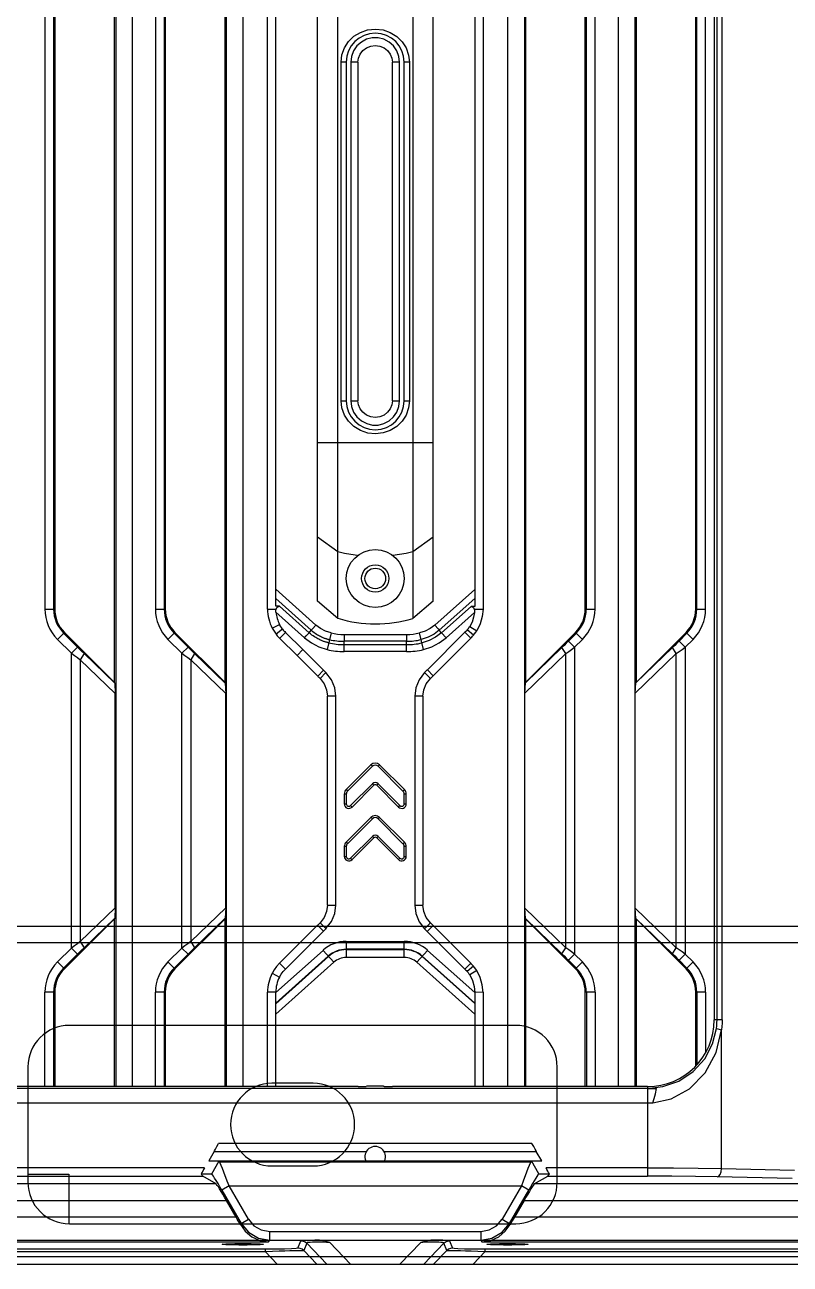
# Model space of a CAD drawing. Header units: millimetres. Extents: x -3132 to 28633, y 682 to 5849.
# Drawn here: x 23643.5 to 23736.1, y 2085.7 to 2235.7 of the extents above; entities that cross this region are included whole.
import ezdxf

# ---------------------------------------------------------------- set-up
doc = ezdxf.new("R2010")
doc.units = ezdxf.units.MM
doc.layers.add('02___PRT_ALL_AXES', color=7, linetype='Continuous')

# ---------------------------------------------------------------- blocks, each defined once
blk = doc.blocks.new('rtjg')
at = {"linetype": 'Continuous'}
for p, q in [((18334.99, 2008.9), (18334.99, 1785.31)), ((18348.36, 2008.9), (18348.36, 1785.31)), ((18333, 2007.99), (18333, 1785.31)), ((18346.37, 2007.99), (18346.37, 1785.31)), ((18380.42, 1785.31), (18380.42, 1985.66)), ((18406.34, 1793.38), (18406.34, 1985.73)), ((18382.42, 1983.66), (18382.42, 1785.31)), ((18393.79, 1785.31), (18393.79, 1972.29)), ((18395.79, 1970.29), (18395.79, 1785.31)), ((18405.72, 1793.38), (18405.72, 1965.12)), ((18405.39, 1958.63), (18405.39, 1793.38)), ((18332.85, 1834.22), (18332.85, 1943.4)), ((18346.22, 1834.22), (18346.22, 1943.4)), ((18382.56, 1943.42), (18382.56, 1834.22)), ((18395.93, 1943.42), (18395.93, 1834.22)), ((18359.85, 1841.98), (18359.85, 1935.64)), ((18368.92, 1935.65), (18368.92, 1841.97)), ((18324.44, 1934.51), (18324.44, 1843.11)), ((18325.49, 1934.51), (18325.49, 1843.11)), ((18325.62, 1934.51), (18325.62, 1843.11)), ((18337.81, 1934.51), (18337.81, 1843.11)), ((18338.86, 1934.51), (18338.86, 1843.11)), ((18338.99, 1934.51), (18338.99, 1843.11)), ((18351.36, 1843.11), (18351.36, 1934.51)), ((18352.36, 1843.45), (18352.36, 1934.43)), ((18376.42, 1934.46), (18376.42, 1843.43)), ((18377.42, 1934.51), (18377.42, 1843.11)), ((18389.78, 1843.11), (18389.78, 1934.51)), ((18389.92, 1843.11), (18389.92, 1934.51)), ((18390.97, 1843.11), (18390.97, 1934.51)), ((18403.15, 1843.11), (18403.15, 1934.51)), ((18403.29, 1843.11), (18403.29, 1934.51)), ((18404.34, 1843.11), (18404.34, 1934.51)), ((18357.39, 1844.07), (18357.39, 1933.54)), ((18371.39, 1844.06), (18371.39, 1933.55)), ((18360.89, 1909.31), (18360.27, 1909.31)), ((18360.27, 1868.31), (18360.27, 1909.31)), ((18360.89, 1909.31), (18360.89, 1868.31)), ((18362.3, 1909.31), (18361.44, 1909.31)), ((18361.44, 1909.31), (18361.44, 1868.31)), ((18362.3, 1909.31), (18362.3, 1868.31)), ((18367.34, 1909.31), (18366.47, 1909.31)), ((18366.47, 1868.31), (18366.47, 1909.31)), ((18367.34, 1868.31), (18367.34, 1909.31)), ((18368.51, 1909.31), (18367.89, 1909.31)), ((18367.89, 1868.31), (18367.89, 1909.31)), ((18368.51, 1909.31), (18368.51, 1868.31)), ((18360.27, 1868.31), (18360.89, 1868.31)), ((18361.44, 1868.31), (18362.3, 1868.31)), ((18366.47, 1868.31), (18367.34, 1868.31)), ((18367.89, 1868.31), (18368.51, 1868.31)), ((18357.39, 1863.28), (18371.39, 1863.28)), ((18359.85, 1850.04), (18357.39, 1851.81)), ((18371.39, 1851.8), (18368.92, 1850.02)), ((18357.2, 1841.17), (18352.36, 1845.51)), ((18376.42, 1845.49), (18371.58, 1841.16)), ((18356.65, 1840.55), (18352.36, 1844.39)), ((18359.85, 1841.98), (18357.39, 1844.07)), ((18371.39, 1844.06), (18368.92, 1841.97)), ((18376.42, 1844.37), (18372.13, 1840.54)), ((18324.44, 1843.11), (18325.62, 1843.11)), ((18337.81, 1843.11), (18338.99, 1843.11)), ((18351.36, 1843.11), (18352.41, 1843.11)), ((18352.8, 1843.45), (18352.36, 1843.45)), ((18352.38, 1842.72), (18355.83, 1839.62)), ((18352.8, 1843.45), (18356.38, 1840.24)), ((18372.4, 1840.24), (18375.97, 1843.43)), ((18372.95, 1839.61), (18376.4, 1842.69)), ((18376.42, 1843.43), (18375.97, 1843.43)), ((18376.36, 1843.11), (18377.42, 1843.11)), ((18389.78, 1843.11), (18390.97, 1843.11)), ((18403.15, 1843.11), (18404.34, 1843.11)), ((18351.93, 1840.78), (18352.82, 1841.24)), ((18353.19, 1840.67), (18352.4, 1840.05)), ((18356.8, 1840.71), (18356.65, 1840.55)), ((18357.2, 1841.17), (18356.8, 1840.71)), ((18371.58, 1841.16), (18371.98, 1840.71)), ((18371.98, 1840.71), (18372.13, 1840.54)), ((18375.82, 1841), (18376.67, 1840.48)), ((18326.79, 1840.28), (18325.95, 1839.44)), ((18325.95, 1839.44), (18327.64, 1837.75)), ((18326.7, 1840.18), (18328.39, 1838.5)), ((18332.85, 1834.22), (18326.79, 1840.28)), ((18340.16, 1840.28), (18339.32, 1839.44)), ((18339.32, 1839.44), (18341.01, 1837.75)), ((18340.07, 1840.18), (18341.76, 1838.5)), ((18346.22, 1834.22), (18340.16, 1840.28)), ((18352.84, 1839.57), (18353.54, 1840.28)), ((18352.86, 1839.55), (18354.93, 1837.49)), ((18355.64, 1838.2), (18353.54, 1840.28)), ((18356.38, 1840.24), (18356.65, 1840.55)), ((18359.05, 1840.22), (18358.56, 1838.2)), ((18360.61, 1840.04), (18368.17, 1840.04)), ((18368.16, 1839.21), (18360.61, 1839.21)), ((18360.61, 1838.8), (18360.61, 1839.21)), ((18368.16, 1838.8), (18368.16, 1839.21)), ((18370.24, 1838.21), (18369.75, 1840.22)), ((18375.24, 1840.3), (18370.69, 1835.75)), ((18371.39, 1835.04), (18375.94, 1839.59)), ((18372.4, 1840.24), (18372.13, 1840.54)), ((18372.4, 1840.24), (18372.95, 1839.61)), ((18375.94, 1839.59), (18375.24, 1840.3)), ((18376.26, 1839.94), (18375.5, 1840.58)), ((18388.61, 1840.28), (18382.56, 1834.22)), ((18387.76, 1839.23), (18388.71, 1840.18)), ((18387.76, 1839.23), (18388.5, 1838.49)), ((18388.5, 1838.49), (18389.45, 1839.44)), ((18389.45, 1839.44), (18388.61, 1840.28)), ((18401.98, 1840.28), (18395.93, 1834.22)), ((18401.13, 1839.23), (18402.08, 1840.18)), ((18401.13, 1839.23), (18401.87, 1838.49)), ((18401.87, 1838.49), (18402.82, 1839.44)), ((18402.82, 1839.44), (18401.98, 1840.28)), ((18327.64, 1837.75), (18328.39, 1838.5)), ((18327.64, 1802.08), (18327.64, 1837.75)), ((18329.17, 1837.72), (18328.71, 1836.98)), ((18332.88, 1834.14), (18329.17, 1837.72)), ((18341.01, 1837.75), (18341.76, 1838.5)), ((18341.01, 1802.08), (18341.01, 1837.75)), ((18342.54, 1837.72), (18342.08, 1836.98)), ((18346.25, 1834.14), (18342.54, 1837.72)), ((18354.93, 1837.49), (18355.64, 1838.2)), ((18358.14, 1835.7), (18355.64, 1838.2)), ((18360.61, 1838.8), (18368.16, 1838.8)), ((18368.16, 1837.97), (18360.62, 1837.97)), ((18382.47, 1832.92), (18387.43, 1837.71)), ((18386.97, 1838.46), (18382.54, 1834.19)), ((18387.43, 1837.71), (18386.97, 1838.46)), ((18387.43, 1802.12), (18387.43, 1837.71)), ((18388.5, 1838.49), (18388.5, 1801.34)), ((18395.84, 1832.92), (18400.8, 1837.71)), ((18400.34, 1838.46), (18395.91, 1834.19)), ((18400.8, 1837.71), (18400.34, 1838.46)), ((18400.8, 1802.12), (18400.8, 1837.71)), ((18401.87, 1838.49), (18401.87, 1801.34)), ((18328.71, 1836.98), (18332.95, 1832.88)), ((18328.71, 1836.98), (18328.71, 1802.85)), ((18342.08, 1836.98), (18346.32, 1832.88)), ((18342.08, 1836.98), (18342.08, 1802.85)), ((18354.93, 1837.49), (18357.43, 1834.99)), ((18357.43, 1834.99), (18358.14, 1835.7)), ((18357.72, 1834.7), (18358.42, 1835.41)), ((18371.05, 1834.7), (18370.35, 1835.41)), ((18370.69, 1835.75), (18371.39, 1835.04)), ((18332.88, 1834.14), (18332.85, 1834.22)), ((18332.88, 1834.14), (18332.95, 1832.88)), ((18346.25, 1834.14), (18346.22, 1834.22)), ((18346.25, 1834.14), (18346.32, 1832.88)), ((18382.47, 1832.92), (18382.54, 1834.19)), ((18382.54, 1834.19), (18382.56, 1834.22)), ((18395.84, 1832.92), (18395.91, 1834.19)), ((18395.91, 1834.19), (18395.93, 1834.22)), ((18332.95, 1806.95), (18332.95, 1832.88)), ((18346.32, 1806.95), (18346.32, 1832.88)), ((18359.61, 1832.57), (18358.61, 1832.57)), ((18358.61, 1807.26), (18358.61, 1832.57)), ((18359.61, 1807.26), (18359.61, 1832.57)), ((18370.16, 1832.57), (18369.16, 1832.57)), ((18369.16, 1832.57), (18369.16, 1807.26)), ((18370.16, 1832.57), (18370.16, 1807.26)), ((18382.47, 1806.91), (18382.47, 1832.92)), ((18395.84, 1806.91), (18395.84, 1832.92)), ((18363.86, 1824.25), (18360.86, 1821.25)), ((18364.04, 1824.08), (18363.86, 1824.25)), ((18364.92, 1824.25), (18364.74, 1824.08)), ((18367.92, 1821.25), (18364.92, 1824.25)), ((18361.04, 1821.08), (18364.04, 1824.08)), ((18364.74, 1824.08), (18367.74, 1821.08)), ((18360.86, 1821.25), (18361.04, 1821.08)), ((18364.04, 1821.96), (18361.4, 1819.32)), ((18361.58, 1819.14), (18364.21, 1821.78)), ((18364.21, 1821.78), (18364.04, 1821.96)), ((18364.74, 1821.96), (18364.57, 1821.78)), ((18364.57, 1821.78), (18367.2, 1819.14)), ((18367.38, 1819.32), (18364.74, 1821.96)), ((18367.74, 1821.08), (18367.92, 1821.25)), ((18360.89, 1820.72), (18360.64, 1820.72)), ((18360.64, 1820.72), (18360.64, 1819.53)), ((18360.89, 1820.72), (18360.89, 1819.53)), ((18368.14, 1820.72), (18367.89, 1820.72)), ((18367.89, 1819.53), (18367.89, 1820.72)), ((18368.14, 1819.53), (18368.14, 1820.72)), ((18360.64, 1819.53), (18360.89, 1819.53)), ((18361.4, 1819.32), (18361.58, 1819.14)), ((18367.2, 1819.14), (18367.38, 1819.32)), ((18367.89, 1819.53), (18368.14, 1819.53)), ((18363.86, 1817.89), (18360.86, 1814.89)), ((18361.04, 1814.71), (18364.04, 1817.71)), ((18364.04, 1817.71), (18363.86, 1817.89)), ((18364.92, 1817.89), (18364.74, 1817.71)), ((18364.74, 1817.71), (18367.74, 1814.71)), ((18367.92, 1814.89), (18364.92, 1817.89)), ((18364.04, 1815.59), (18361.4, 1812.96)), ((18361.58, 1812.78), (18364.21, 1815.42)), ((18364.21, 1815.42), (18364.04, 1815.59)), ((18364.74, 1815.59), (18364.57, 1815.42)), ((18364.57, 1815.42), (18367.2, 1812.78)), ((18367.38, 1812.96), (18364.74, 1815.59)), ((18360.89, 1814.36), (18360.64, 1814.36)), ((18360.64, 1814.36), (18360.64, 1813.17)), ((18360.86, 1814.89), (18361.04, 1814.71)), ((18360.89, 1814.36), (18360.89, 1813.17)), ((18367.74, 1814.71), (18367.92, 1814.89)), ((18368.14, 1814.36), (18367.89, 1814.36)), ((18367.89, 1813.17), (18367.89, 1814.36)), ((18368.14, 1813.17), (18368.14, 1814.36)), ((18360.64, 1813.17), (18360.89, 1813.17)), ((18361.4, 1812.96), (18361.58, 1812.78)), ((18367.2, 1812.78), (18367.38, 1812.96)), ((18367.89, 1813.17), (18368.14, 1813.17)), ((18332.95, 1806.95), (18328.71, 1802.85)), ((18332.95, 1806.95), (18332.88, 1805.69)), ((18346.32, 1806.95), (18342.08, 1802.85)), ((18346.32, 1806.95), (18346.25, 1805.69)), ((18358.61, 1807.26), (18359.61, 1807.26)), ((18369.16, 1807.26), (18370.16, 1807.26)), ((18387.43, 1802.12), (18382.47, 1806.91)), ((18382.54, 1805.64), (18382.47, 1806.91)), ((18400.8, 1802.12), (18395.84, 1806.91)), ((18395.91, 1805.64), (18395.84, 1806.91)), ((18326.79, 1799.55), (18332.85, 1805.61)), ((18329.17, 1802.11), (18332.88, 1805.69)), ((18332.88, 1805.69), (18332.85, 1805.61)), ((18332.85, 1785.31), (18332.85, 1805.61)), ((18340.16, 1799.55), (18346.22, 1805.61)), ((18342.54, 1802.11), (18346.25, 1805.69)), ((18346.25, 1805.69), (18346.22, 1805.61)), ((18346.22, 1785.31), (18346.22, 1805.61)), ((18357.42, 1804.83), (18352.82, 1800.25)), ((18358.12, 1804.12), (18357.42, 1804.83)), ((18357.72, 1805.13), (18358.43, 1804.43)), ((18371.06, 1805.13), (18370.35, 1804.42)), ((18371.39, 1804.8), (18370.68, 1804.09)), ((18375.93, 1800.26), (18371.39, 1804.8)), ((18382.54, 1805.65), (18386.97, 1801.37)), ((18382.54, 1805.63), (18382.56, 1805.63)), ((18382.56, 1805.63), (18382.56, 1785.31)), ((18382.56, 1805.62), (18388.61, 1799.55)), ((18395.91, 1805.65), (18400.34, 1801.37)), ((18395.91, 1805.63), (18395.93, 1805.63)), ((18395.93, 1805.63), (18395.93, 1785.31)), ((18395.93, 1805.62), (18401.98, 1799.55)), ((18353.53, 1799.54), (18358.12, 1804.12)), ((18370.68, 1804.09), (18375.23, 1799.54)), ((18327.64, 1802.08), (18325.95, 1800.39)), ((18328.39, 1801.34), (18327.64, 1802.08)), ((18328.71, 1802.85), (18329.17, 1802.11)), ((18341.01, 1802.08), (18339.32, 1800.39)), ((18341.76, 1801.34), (18341.01, 1802.08)), ((18342.08, 1802.85), (18342.54, 1802.11)), ((18358.07, 1801.8), (18352.36, 1796.68)), ((18359.37, 1800.35), (18358.07, 1801.8)), ((18360.89, 1802.88), (18367.9, 1802.88)), ((18360.89, 1802.88), (18360.89, 1800.94)), ((18367.9, 1801.93), (18360.89, 1801.93)), ((18360.89, 1801.89), (18367.9, 1801.89)), ((18367.9, 1800.94), (18367.9, 1802.88)), ((18370.71, 1801.8), (18369.42, 1800.36)), ((18376.42, 1796.71), (18370.71, 1801.8)), ((18386.97, 1801.37), (18387.43, 1802.12)), ((18400.34, 1801.37), (18400.8, 1802.12)), ((18325.95, 1800.39), (18326.79, 1799.55)), ((18328.39, 1801.34), (18326.7, 1799.65)), ((18339.32, 1800.39), (18340.16, 1799.55)), ((18341.76, 1801.34), (18340.07, 1799.65)), ((18358.7, 1801.09), (18352.36, 1795.4)), ((18352.36, 1795.34), (18358.73, 1801.06)), ((18352.36, 1794.07), (18359.37, 1800.35)), ((18352.82, 1800.25), (18353.53, 1799.54)), ((18367.9, 1800.94), (18360.89, 1800.94)), ((18369.42, 1800.36), (18376.42, 1794.09)), ((18370.05, 1801.06), (18376.42, 1795.36)), ((18376.42, 1795.42), (18370.08, 1801.1)), ((18375.93, 1800.26), (18375.23, 1799.54)), ((18388.5, 1801.34), (18387.76, 1800.6)), ((18387.76, 1800.6), (18388.71, 1799.65)), ((18389.45, 1800.39), (18388.5, 1801.34)), ((18388.61, 1799.55), (18389.45, 1800.39)), ((18401.87, 1801.34), (18401.13, 1800.6)), ((18401.13, 1800.6), (18402.08, 1799.65)), ((18402.82, 1800.39), (18401.87, 1801.34)), ((18401.98, 1799.55), (18402.82, 1800.39)), ((18351.91, 1799.02), (18352.81, 1798.56)), ((18376.27, 1799.89), (18375.5, 1799.25)), ((18376.67, 1799.36), (18375.82, 1798.83)), ((18325.62, 1796.73), (18324.44, 1796.73)), ((18324.44, 1785.31), (18324.44, 1796.73)), ((18325.49, 1796.73), (18325.49, 1785.31)), ((18325.62, 1796.73), (18325.62, 1785.31)), ((18338.99, 1796.73), (18337.81, 1796.73)), ((18337.81, 1785.31), (18337.81, 1796.73)), ((18338.86, 1796.73), (18338.86, 1785.31)), ((18338.99, 1796.73), (18338.99, 1785.31)), ((18352.36, 1796.73), (18351.36, 1796.73)), ((18351.36, 1785.31), (18351.36, 1796.73)), ((18352.36, 1785.31), (18352.36, 1796.73)), ((18377.42, 1796.72), (18376.42, 1796.71)), ((18376.42, 1796.71), (18376.42, 1785.31)), ((18377.42, 1796.72), (18377.42, 1785.31)), ((18390.97, 1796.73), (18389.78, 1796.73)), ((18389.78, 1785.31), (18389.78, 1796.73)), ((18389.92, 1796.73), (18389.92, 1785.31)), ((18390.97, 1796.73), (18390.97, 1785.31)), ((18404.34, 1796.73), (18403.15, 1796.73)), ((18403.15, 1787.84), (18403.15, 1796.73)), ((18403.29, 1796.73), (18403.29, 1788.01)), ((18404.34, 1796.73), (18404.34, 1789.43)), ((18406.34, 1793.38), (18405.39, 1793.38)), ((18405.65, 1792.34), (18406.27, 1792.18)), ((18406.27, 1775.39), (18406.27, 1792.18)), ((18362.31, 1785.31), (18296.87, 1785.31)), ((18363.4, 1785.38), (18363.31, 1785.34)), ((18365.38, 1785.38), (18363.4, 1785.38)), ((18365.38, 1785.38), (18365.47, 1785.34)), ((18397.32, 1785.31), (18366.46, 1785.31)), ((18397.32, 1785.31), (18397.32, 1785.09)), ((18397.32, 1785.09), (18313.75, 1785.09)), ((18398.39, 1785.09), (18397.32, 1785.09)), ((18397.32, 1785.09), (18397.32, 1774.48)), ((18313.75, 1783.33), (18397.32, 1783.33)), ((18397.32, 1783.33), (18397.96, 1783.33)), ((18383.33, 1778.44), (18345.45, 1778.44)), ((18344.91, 1777.45), (18344.26, 1776.31)), ((18344.26, 1776.31), (18384.52, 1776.31)), ((18344.61, 1774.76), (18345.51, 1776.31)), ((18344.91, 1777.45), (18363.31, 1777.45)), ((18345.56, 1776.21), (18383.22, 1776.21)), ((18365.46, 1777.45), (18383.86, 1777.45)), ((18383.21, 1776.21), (18383.01, 1775.75)), ((18384.17, 1774.76), (18383.27, 1776.31)), ((18384.52, 1776.31), (18383.86, 1777.45)), ((18343.73, 1775.47), (18305.89, 1775.47)), ((18343.33, 1774.76), (18344.61, 1774.76)), ((18384.17, 1774.76), (18385.45, 1774.76)), ((18397.32, 1775.47), (18385.04, 1775.47)), ((18406.27, 1775.39), (18415.09, 1775.2)), ((18345.16, 1773.53), (18281.29, 1773.53)), ((18305.89, 1774.48), (18343.52, 1774.48)), ((18345.16, 1773.53), (18343.52, 1774.48)), ((18346.72, 1773.31), (18345.82, 1772.79)), ((18346.72, 1773.31), (18346.49, 1773.88)), ((18346.72, 1773.31), (18382.06, 1773.31)), ((18349.06, 1769.26), (18346.72, 1773.31)), ((18382.06, 1773.31), (18379.72, 1769.26)), ((18382.95, 1772.79), (18382.06, 1773.31)), ((18383.62, 1773.53), (18385.26, 1774.48)), ((18595.16, 1773.53), (18383.62, 1773.53)), ((18385.26, 1774.48), (18397.32, 1774.48)), ((18414.8, 1774.2), (18405.74, 1774.39)), ((18345.82, 1772.79), (18348.16, 1768.74)), ((18380.62, 1768.74), (18382.95, 1772.79)), ((18279.19, 1771.53), (18346.39, 1771.53)), ((18347.56, 1769.5), (18346.39, 1771.53)), ((18382.39, 1771.53), (18381.21, 1769.5)), ((18382.39, 1771.53), (18596.39, 1771.53)), ((18347.56, 1769.5), (18277.16, 1769.5)), ((18348.16, 1768.74), (18348.08, 1768.6)), ((18348.16, 1768.74), (18349.06, 1769.26)), ((18379.72, 1769.26), (18380.62, 1768.74)), ((18380.7, 1768.6), (18380.62, 1768.74)), ((18597.56, 1769.5), (18381.21, 1769.5)), ((18351.62, 1767.78), (18377.15, 1767.78)), ((18351.62, 1766.74), (18351.62, 1767.78)), ((18377.15, 1767.78), (18377.15, 1766.74)), ((18277.16, 1766.5), (18351.49, 1766.5)), ((18351.49, 1766.5), (18351.62, 1766.74)), ((18351.62, 1766.74), (18357.07, 1766.74)), ((18355.04, 1765.76), (18355.4, 1766.64)), ((18356.11, 1766.34), (18355.75, 1765.47)), ((18358.52, 1763.81), (18356.11, 1766.34)), ((18358.88, 1766.45), (18361.39, 1763.81)), ((18367.38, 1763.81), (18369.9, 1766.45)), ((18372.67, 1766.34), (18370.26, 1763.81)), ((18371.71, 1766.74), (18377.15, 1766.74)), ((18373.03, 1765.47), (18372.67, 1766.34)), ((18373.38, 1766.64), (18373.74, 1765.76)), ((18377.15, 1766.74), (18377.29, 1766.5)), ((18377.29, 1766.5), (18601.49, 1766.5)), ((18351.08, 1765.62), (18267.12, 1765.62)), ((18267.12, 1765.33), (18351.08, 1765.33)), ((18351.08, 1765.62), (18351.08, 1765.33)), ((18352.52, 1763.81), (18351.08, 1765.33)), ((18355.75, 1765.47), (18357.33, 1763.81)), ((18371.45, 1763.81), (18373.03, 1765.47)), ((18377.7, 1765.33), (18376.25, 1763.81)), ((18601.08, 1765.62), (18377.7, 1765.62)), ((18377.7, 1765.33), (18377.7, 1765.62)), ((18377.7, 1765.33), (18601.08, 1765.33)), ((18239.39, 1763.81), (18739.39, 1763.81))]:
    blk.add_line(p, q, dxfattribs=at)
for points in [[(18360.27, 1909.31), (18360.36, 1910.17), (18360.67, 1911.04), (18361.16, 1911.79), (18361.81, 1912.43), (18362.6, 1912.91), (18363.47, 1913.21), (18364.41, 1913.31)], [(18364.41, 1913.31), (18365.33, 1913.2), (18366.2, 1912.9), (18366.98, 1912.42), (18367.63, 1911.78), (18368.11, 1911.02), (18368.42, 1910.15), (18368.51, 1909.31)], [(18367.34, 1909.31), (18367.26, 1910), (18367.01, 1910.67), (18366.6, 1911.26), (18366.07, 1911.74), (18365.43, 1912.07), (18364.74, 1912.24), (18364.03, 1912.24), (18363.34, 1912.07), (18362.71, 1911.74), (18362.18, 1911.26), (18361.77, 1910.67), (18361.52, 1910), (18361.44, 1909.31)], [(18362.3, 1909.31), (18362.37, 1909.8), (18362.57, 1910.28), (18362.89, 1910.7), (18363.33, 1911.03), (18363.84, 1911.23), (18364.39, 1911.31), (18364.94, 1911.23), (18365.45, 1911.03), (18365.88, 1910.7), (18366.21, 1910.28), (18366.41, 1909.8), (18366.47, 1909.31)], [(18364.41, 1864.31), (18363.48, 1864.41), (18362.6, 1864.7), (18361.81, 1865.19), (18361.15, 1865.83), (18360.67, 1866.59), (18360.36, 1867.46), (18360.27, 1868.31)], [(18361.44, 1868.31), (18361.52, 1867.62), (18361.77, 1866.95), (18362.18, 1866.36), (18362.71, 1865.88), (18363.35, 1865.55), (18364.04, 1865.38), (18364.74, 1865.38), (18365.43, 1865.55), (18366.06, 1865.88), (18366.6, 1866.36), (18367.01, 1866.95), (18367.26, 1867.62), (18367.34, 1868.31)], [(18366.47, 1868.31), (18366.41, 1867.82), (18366.21, 1867.34), (18365.88, 1866.92), (18365.45, 1866.59), (18364.94, 1866.38), (18364.39, 1866.31), (18363.84, 1866.39), (18363.33, 1866.59), (18362.89, 1866.92), (18362.57, 1867.34), (18362.37, 1867.82), (18362.3, 1868.31)], [(18368.51, 1868.31), (18368.41, 1867.45), (18368.11, 1866.59), (18367.63, 1865.84), (18366.99, 1865.2), (18366.2, 1864.72), (18365.34, 1864.42), (18364.41, 1864.31)], [(18362.26, 1849.59), (18361.45, 1849.7), (18360.65, 1849.85), (18359.85, 1850.04)], [(18368.92, 1850.02), (18368.13, 1849.84), (18367.33, 1849.7), (18366.52, 1849.58)], [(18352.38, 1842.72), (18352.37, 1842.86), (18352.38, 1842.99), (18352.41, 1843.11)], [(18352.41, 1843.11), (18352.5, 1843.3), (18352.64, 1843.41), (18352.8, 1843.45)], [(18376.4, 1842.69), (18376.29, 1842.11), (18376.1, 1841.54), (18375.82, 1841.01)], [(18375.97, 1843.43), (18376.14, 1843.39), (18376.27, 1843.28), (18376.36, 1843.11)], [(18376.36, 1843.11), (18376.39, 1842.98), (18376.4, 1842.84), (18376.4, 1842.69)], [(18377.42, 1843.11), (18377.33, 1842.19), (18377.08, 1841.3), (18376.67, 1840.48)], [(18351.93, 1840.78), (18352.07, 1840.54), (18352.23, 1840.29), (18352.4, 1840.05)], [(18353.19, 1840.67), (18353.05, 1840.86), (18352.93, 1841.05), (18352.82, 1841.24)], [(18359.05, 1840.22), (18358.38, 1840.44), (18357.76, 1840.76), (18357.2, 1841.17)], [(18371.58, 1841.16), (18371.03, 1840.76), (18370.41, 1840.44), (18369.75, 1840.22)], [(18375.5, 1840.58), (18375.54, 1840.63), (18375.58, 1840.68), (18375.62, 1840.73), (18375.65, 1840.77), (18375.68, 1840.81), (18375.71, 1840.85), (18375.74, 1840.88), (18375.76, 1840.92), (18375.78, 1840.95), (18375.8, 1840.98), (18375.82, 1841.01)], [(18352.4, 1840.05), (18352.54, 1839.88), (18352.69, 1839.72), (18352.86, 1839.55)], [(18355.83, 1839.62), (18356.04, 1839.86), (18356.23, 1840.08), (18356.38, 1840.24)], [(18355.83, 1839.62), (18356.66, 1839.01), (18357.58, 1838.53), (18358.56, 1838.2)], [(18358.76, 1839.01), (18358.72, 1839.02), (18358.68, 1839.03), (18358.64, 1839.04), (18358.6, 1839.05), (18358.56, 1839.07), (18358.51, 1839.08), (18358.46, 1839.09), (18358.41, 1839.11), (18358.35, 1839.13), (18358.28, 1839.15), (18358.21, 1839.18), (18358.14, 1839.2), (18358.06, 1839.23), (18357.97, 1839.27), (18357.88, 1839.31), (18357.78, 1839.35), (18357.68, 1839.4), (18357.57, 1839.45), (18357.45, 1839.51), (18357.32, 1839.58), (18357.19, 1839.66), (18357.05, 1839.75), (18356.89, 1839.85), (18356.73, 1839.96), (18356.56, 1840.09), (18356.38, 1840.24)], [(18356.65, 1840.55), (18356.82, 1840.4), (18356.98, 1840.28), (18357.14, 1840.17), (18357.28, 1840.08), (18357.41, 1840), (18357.54, 1839.93), (18357.66, 1839.86), (18357.77, 1839.81), (18357.87, 1839.76), (18357.96, 1839.71), (18358.06, 1839.67), (18358.14, 1839.64), (18358.22, 1839.6), (18358.3, 1839.58), (18358.37, 1839.55), (18358.44, 1839.53), (18358.5, 1839.51), (18358.55, 1839.49), (18358.6, 1839.48), (18358.65, 1839.46), (18358.7, 1839.45), (18358.74, 1839.44), (18358.78, 1839.43), (18358.82, 1839.42), (18358.85, 1839.41)], [(18360.61, 1840.04), (18360.61, 1839.43), (18360.61, 1839.21)], [(18368.17, 1840.04), (18368.17, 1839.72), (18368.17, 1839.43), (18368.16, 1839.21)], [(18372.13, 1840.54), (18371.51, 1840.08), (18370.79, 1839.7), (18369.95, 1839.41)], [(18372.41, 1840.24), (18371.69, 1839.71), (18370.89, 1839.3), (18370.05, 1839.02)], [(18370.24, 1838.21), (18371.22, 1838.53), (18372.13, 1839.01), (18372.95, 1839.61)], [(18375.5, 1840.58), (18375.41, 1840.48), (18375.33, 1840.39), (18375.24, 1840.3)], [(18375.94, 1839.59), (18376.05, 1839.7), (18376.16, 1839.82), (18376.26, 1839.94)], [(18376.26, 1839.94), (18376.41, 1840.12), (18376.55, 1840.3), (18376.67, 1840.48)], [(18387.76, 1839.23), (18387.49, 1838.96), (18387.23, 1838.71), (18386.97, 1838.46)], [(18401.13, 1839.23), (18400.86, 1838.96), (18400.6, 1838.71), (18400.34, 1838.46)], [(18327.64, 1837.75), (18328, 1837.49), (18328.36, 1837.23), (18328.71, 1836.98)], [(18329.17, 1837.72), (18328.92, 1837.97), (18328.66, 1838.23), (18328.39, 1838.5)], [(18341.01, 1837.75), (18341.37, 1837.49), (18341.73, 1837.23), (18342.08, 1836.98)], [(18342.54, 1837.72), (18342.29, 1837.97), (18342.03, 1838.23), (18341.76, 1838.5)], [(18360.62, 1837.97), (18360.61, 1838.58), (18360.61, 1838.8)], [(18368.16, 1837.97), (18368.16, 1838.58), (18368.16, 1838.8)], [(18387.43, 1837.71), (18387.78, 1837.96), (18388.14, 1838.22), (18388.5, 1838.49)], [(18400.8, 1837.71), (18401.15, 1837.96), (18401.51, 1838.22), (18401.87, 1838.49)], [(18357.72, 1834.7), (18358.21, 1834.06), (18358.51, 1833.33), (18358.61, 1832.57)], [(18359.61, 1832.57), (18359.48, 1833.59), (18359.08, 1834.56), (18358.42, 1835.41)], [(18370.35, 1835.41), (18369.7, 1834.55), (18369.3, 1833.59), (18369.16, 1832.57)], [(18370.16, 1832.57), (18370.26, 1833.33), (18370.56, 1834.06), (18371.05, 1834.7)], [(18358.61, 1807.26), (18358.51, 1806.5), (18358.21, 1805.78), (18357.72, 1805.13)], [(18358.43, 1804.43), (18359.08, 1805.28), (18359.48, 1806.24), (18359.61, 1807.26)], [(18369.16, 1807.26), (18369.3, 1806.24), (18369.7, 1805.27), (18370.35, 1804.42)], [(18371.06, 1805.13), (18370.56, 1805.77), (18370.26, 1806.5), (18370.16, 1807.26)], [(18328.71, 1802.85), (18328.36, 1802.6), (18328, 1802.35), (18327.64, 1802.08)], [(18328.39, 1801.34), (18328.66, 1801.6), (18328.92, 1801.86), (18329.17, 1802.11)], [(18342.08, 1802.85), (18341.73, 1802.6), (18341.37, 1802.35), (18341.01, 1802.08)], [(18341.76, 1801.34), (18342.03, 1801.6), (18342.29, 1801.86), (18342.54, 1802.11)], [(18388.5, 1801.34), (18388.14, 1801.61), (18387.78, 1801.87), (18387.43, 1802.12)], [(18401.87, 1801.34), (18401.51, 1801.61), (18401.15, 1801.87), (18400.8, 1802.12)], [(18352.82, 1800.25), (18352.46, 1799.85), (18352.16, 1799.44), (18351.91, 1799.01)], [(18376.27, 1799.89), (18376.15, 1800.02), (18376.04, 1800.14), (18375.93, 1800.26)], [(18386.97, 1801.37), (18387.23, 1801.12), (18387.49, 1800.87), (18387.76, 1800.6)], [(18400.34, 1801.37), (18400.6, 1801.12), (18400.86, 1800.87), (18401.13, 1800.6)], [(18352.81, 1798.56), (18353, 1798.9), (18353.24, 1799.22), (18353.53, 1799.54)], [(18375.23, 1799.54), (18375.32, 1799.45), (18375.41, 1799.35), (18375.5, 1799.25)], [(18375.5, 1799.25), (18375.62, 1799.11), (18375.72, 1798.97), (18375.82, 1798.83)], [(18375.82, 1798.83), (18376.16, 1798.15), (18376.35, 1797.44), (18376.42, 1796.71)], [(18376.67, 1799.36), (18376.54, 1799.54), (18376.41, 1799.72), (18376.27, 1799.89)], [(18377.42, 1796.7), (18377.33, 1797.64), (18377.08, 1798.53), (18376.67, 1799.36)], [(18405.65, 1792.34), (18405.69, 1792.68), (18405.71, 1793.03), (18405.72, 1793.38)], [(18406.34, 1793.38), (18406.33, 1792.98), (18406.31, 1792.58), (18406.27, 1792.18)], [(18397.32, 1785.09), (18399.18, 1785.3), (18401.1, 1785.98), (18402.85, 1787.14), (18404.23, 1788.68), (18405.18, 1790.47), (18405.65, 1792.34)], [(18397.96, 1783.33), (18400.17, 1783.83), (18402.39, 1785.05), (18404.28, 1786.98), (18405.61, 1789.43), (18406.27, 1792.18)], [(18397.32, 1785.09), (18397.67, 1785.09), (18398.03, 1785.09), (18398.39, 1785.09)], [(18397.96, 1783.33), (18398.13, 1783.86), (18398.27, 1784.44), (18398.39, 1785.09)], [(18344.91, 1777.43), (18344.95, 1777.54), (18345.06, 1777.74), (18345.23, 1778.05), (18345.45, 1778.44)], [(18383.87, 1777.44), (18383.84, 1777.52), (18383.73, 1777.72), (18383.56, 1778.04), (18383.33, 1778.44)], [(18345.54, 1776.31), (18345.54, 1776.27), (18345.55, 1776.24), (18345.56, 1776.21)], [(18346.49, 1773.88), (18346.09, 1774.94), (18345.92, 1775.39), (18345.77, 1775.75), (18345.64, 1776.03), (18345.56, 1776.21)], [(18383.22, 1776.21), (18383.23, 1776.24), (18383.24, 1776.27), (18383.24, 1776.31)], [(18345.82, 1772.79), (18345.6, 1773.18), (18345.37, 1773.57), (18345.15, 1773.93), (18344.96, 1774.24), (18344.81, 1774.48), (18344.7, 1774.64), (18344.64, 1774.73), (18344.61, 1774.76)], [(18382.68, 1774.94), (18382.28, 1773.88), (18382.06, 1773.31)], [(18383.01, 1775.75), (18382.86, 1775.39), (18382.68, 1774.94)], [(18384.17, 1774.76), (18384.07, 1774.63), (18383.81, 1774.23), (18383.42, 1773.58), (18382.95, 1772.79)], [(18397.32, 1775.47), (18400.44, 1775.47), (18403.46, 1775.44), (18406.27, 1775.39)], [(18405.74, 1774.39), (18405.93, 1774.47), (18406.1, 1774.68), (18406.22, 1775.01), (18406.27, 1775.39)], [(18405.74, 1774.39), (18403.1, 1774.44), (18400.26, 1774.47), (18397.32, 1774.48)], [(18348.16, 1768.74), (18349.04, 1767.69), (18350.27, 1766.98), (18351.62, 1766.74)], [(18349.06, 1769.26), (18349.72, 1768.47), (18350.61, 1767.96), (18351.62, 1767.78)], [(18377.15, 1767.78), (18378.16, 1767.96), (18379.06, 1768.47), (18379.72, 1769.26)], [(18377.15, 1766.74), (18378.5, 1766.98), (18379.74, 1767.69), (18380.62, 1768.74)], [(18348.08, 1768.6), (18348.67, 1767.79), (18349.45, 1767.14), (18350.41, 1766.69), (18351.49, 1766.5)], [(18377.29, 1766.5), (18378.37, 1766.69), (18379.32, 1767.14), (18380.11, 1767.79), (18380.7, 1768.6)], [(18355.04, 1765.76), (18354.81, 1765.71), (18354.26, 1765.67), (18353.41, 1765.65), (18352.37, 1765.63), (18351.08, 1765.62)], [(18355.75, 1765.47), (18355.54, 1765.63), (18355.3, 1765.73), (18355.04, 1765.76)], [(18355.4, 1766.64), (18355.66, 1766.6), (18355.9, 1766.5), (18356.11, 1766.34)], [(18356.11, 1766.34), (18356.1, 1766.4), (18356.15, 1766.46), (18356.32, 1766.47), (18356.52, 1766.49), (18356.8, 1766.51), (18357.14, 1766.52), (18357.48, 1766.51), (18357.81, 1766.5), (18358.14, 1766.51), (18358.49, 1766.48), (18358.88, 1766.45)], [(18358.88, 1766.45), (18358.26, 1766.61), (18357.66, 1766.71), (18357.07, 1766.74)], [(18371.71, 1766.74), (18371.12, 1766.71), (18370.52, 1766.61), (18369.9, 1766.45)], [(18369.9, 1766.45), (18370.44, 1766.5), (18370.94, 1766.53), (18371.38, 1766.51), (18371.76, 1766.52), (18372.08, 1766.51), (18372.32, 1766.49), (18372.48, 1766.46), (18372.58, 1766.44), (18372.66, 1766.43), (18372.68, 1766.39), (18372.67, 1766.34)], [(18373.38, 1766.64), (18373.14, 1766.69), (18372.57, 1766.72), (18371.71, 1766.74)], [(18372.67, 1766.34), (18372.88, 1766.5), (18373.12, 1766.6), (18373.38, 1766.64)], [(18373.74, 1765.76), (18373.48, 1765.73), (18373.24, 1765.63), (18373.03, 1765.47)], [(18377.7, 1765.62), (18376.27, 1765.63), (18375.19, 1765.65), (18374.39, 1765.68), (18373.92, 1765.72), (18373.74, 1765.76)], [(18351.08, 1765.33), (18351.97, 1765.37), (18352.77, 1765.41), (18353.46, 1765.44), (18354.06, 1765.46), (18354.58, 1765.48), (18355.01, 1765.49), (18355.36, 1765.49), (18355.61, 1765.49), (18355.75, 1765.47)], [(18373.03, 1765.47), (18373.17, 1765.48), (18373.42, 1765.49), (18373.77, 1765.49), (18374.2, 1765.48), (18374.71, 1765.46), (18375.31, 1765.44), (18376, 1765.41), (18376.8, 1765.37), (18377.7, 1765.33)]]:
    blk.add_lwpolyline(points, dxfattribs=at)
for radius in [3.5, 1.65, 1.25]:
    blk.add_circle((18364.39, 1846.81), radius, dxfattribs=at)
for centre, radius, start, end in [((18364.39, 1909.31), 3.5, 0, 180), ((18364.39, 1868.31), 3.5, 180, 0), ((18329.62, 1843.11), 5.19, 180, 225), ((18329.62, 1843.11), 4.13, 180, 225), ((18329.62, 1843.11), 4, 180, 225), ((18342.99, 1843.11), 5.19, 180, 225), ((18342.99, 1843.11), 4.13, 180, 225), ((18342.99, 1843.11), 4, 180, 225), ((18356.36, 1843.11), 5, 180, 207.7208), ((18356.36, 1843.11), 4, 185.5818, 207.7857), ((18385.78, 1843.11), 4, 315, 0), ((18385.78, 1843.11), 4.13, 315, 360), ((18385.78, 1843.11), 5.19, 315, 360), ((18399.15, 1843.11), 4, 315, 0), ((18399.15, 1843.11), 4.13, 315, 360), ((18399.15, 1843.11), 5.19, 315, 360), ((18356.27, 1843.1), 3.93, 218.1899, 225.8156), ((18360.5, 1846.15), 6.94, 256.2454, 270.9177), ((18360.5, 1846.15), 6.11, 256.245, 270.9699), ((18368.28, 1846.15), 6.94, 269.0094, 283.8732), ((18368.28, 1846.15), 6.11, 268.9535, 283.8737), ((18360.5, 1846.15), 8.18, 256.2456, 270.8143), ((18360.5, 1846.15), 7.34, 256.2454, 270.8543), ((18368.28, 1846.15), 7.35, 269.0774, 283.8732), ((18368.28, 1846.15), 8.18, 269.1203, 283.8735), ((18413.72, 1891.43), 79.71, 225.0747, 225.3655), ((18413.72, 1891.43), 78.71, 225.0755, 225.3705), ((18314.89, 1891.54), 78.9, 314.653, 315.0021), ((18314.89, 1891.54), 79.9, 314.6588, 315.0021), ((18364.39, 1823.72), 0.75, 45, 135), ((18364.39, 1823.72), 0.5, 45, 135), ((18361.39, 1820.72), 0.75, 135, 180), ((18364.39, 1821.6), 0.5, 45, 135), ((18364.39, 1821.6), 0.25, 45, 135), ((18367.39, 1820.72), 0.75, 0, 45), ((18361.39, 1820.72), 0.5, 135, 180), ((18367.39, 1820.72), 0.5, 0, 45), ((18361.19, 1819.53), 0.55, 180, 315), ((18361.19, 1819.53), 0.3, 180, 315), ((18367.59, 1819.53), 0.55, 225.0001, 0), ((18367.59, 1819.53), 0.3, 225.0001, 0), ((18364.39, 1817.36), 0.75, 45, 135), ((18364.39, 1817.36), 0.5, 45, 135), ((18364.39, 1815.24), 0.5, 45, 135), ((18364.39, 1815.24), 0.25, 45, 135), ((18361.39, 1814.36), 0.75, 135, 180), ((18361.39, 1814.36), 0.5, 135, 180), ((18367.39, 1814.36), 0.5, 0, 45), ((18367.39, 1814.36), 0.75, 0, 45), ((18361.19, 1813.17), 0.55, 180, 315), ((18361.19, 1813.17), 0.3, 180, 315), ((18367.59, 1813.17), 0.55, 225.0001, 0), ((18367.59, 1813.17), 0.3, 225.0001, 0), ((18413.69, 1748.41), 79.68, 134.6173, 134.9253), ((18314.87, 1748.29), 79.92, 44.9993, 45.3289), ((18413.69, 1748.41), 78.68, 134.6114, 134.9253), ((18314.87, 1748.29), 78.92, 44.9993, 45.3339), ((18360.89, 1798.66), 4.22, 90, 131.8997), ((18360.89, 1798.66), 3.27, 90, 131.8997), ((18360.89, 1798.66), 3.23, 90, 131.8997), ((18367.9, 1798.66), 4.22, 48.1871, 90), ((18367.9, 1798.66), 3.27, 48.1871, 90), ((18367.9, 1798.66), 3.23, 48.1871, 90), ((18329.62, 1796.73), 5.19, 135, 180), ((18342.99, 1796.73), 5.19, 135, 180), ((18360.89, 1798.66), 2.28, 90, 131.8997), ((18367.9, 1798.66), 2.28, 48.1871, 90), ((18385.78, 1796.73), 5.19, 0, 45), ((18399.15, 1796.73), 5.19, 0, 45), ((18329.62, 1796.73), 4.13, 135, 180), ((18329.62, 1796.73), 4, 135, 180), ((18342.99, 1796.73), 4.13, 135, 180), ((18342.99, 1796.73), 4, 135, 180), ((18356.36, 1796.73), 5, 152.7532, 180), ((18385.78, 1796.73), 4, 0, 45), ((18385.78, 1796.73), 4.13, 0, 45), ((18399.15, 1796.73), 4, 0, 45), ((18399.15, 1796.73), 4.13, 0, 45), ((18356.36, 1796.73), 4, 152.6526, 180), ((18397.32, 1793.38), 8.07, 270, 0), ((18364.39, 1776.81), 1.25, 336.4218, 203.5782)]:
    blk.add_arc(centre, radius, start, end, dxfattribs=at)
for centre, major_axis, ratio, start_param, end_param in [((18364.41, 1859.76), (0, -18.45), 0.92139, -0.27117, 0.268696), ((18362.31, 1785.34), (0.996, 0), 0.034921, -1.570796, -0.087266), ((18366.46, 1785.34), (0.996, 0), 0.034921, -3.054326, -1.570796), ((18343.78, 1775.47), (0.579, 1), 0.030215, -4.694904, -3.893281), ((18342.94, 1775.47), (-0.578, 1), 0.030233, -3.92824, -3.193974), ((18385, 1775.47), (-0.579, 1), 0.030215, -2.389905, -1.588282), ((18385.83, 1775.47), (0.578, 1), 0.030233, -3.089211, -2.354945), ((18346.31, 1771.53), (-1.16, 2), 0.030233, -1.588271, -0.052381), ((18382.47, 1771.53), (1.16, 2), 0.030233, 0.052381, 1.588271), ((18347.44, 1769.5), (-1.73, 3), 0.030233, -1.894063, -1.588271), ((18381.34, 1769.5), (1.73, 3), 0.030233, -4.694914, -4.389123)]:
    blk.add_ellipse(centre, major_axis=major_axis, ratio=ratio, start_param=start_param, end_param=end_param, dxfattribs=at)
for centre in [(18348.39, 1766.22), (18380.39, 1766.22)]:
    blk.add_ellipse(centre, major_axis=(2.5, 0), ratio=0.034921, dxfattribs=at)
blk = doc.blocks.new('*U107')
blk.add_blockref('rtjg', (-18489.39, -2267.31))
blk = doc.blocks.new('*U108')
at = {"color": 0, "linetype": 'ByBlock', "lineweight": -2, "transparency": 16777216}
blk.add_blockref('*U107', (500, 0), dxfattribs=at)
blk = doc.blocks.new('hfnv')
at = {"color": 114, "linetype": 'Continuous', "true_color": 0x139b48}
for p, q in [((20332.58, 6547.59), (20749.38, 6547.59)), ((20749.38, 6545.59), (20332.58, 6545.59)), ((20332.58, 6509.59), (20749.38, 6509.59)), ((20749.38, 6507.59), (20332.58, 6507.59))]:
    blk.add_line(p, q, dxfattribs=at)
for points in [[(20432.98, 6535.59), (20378.98, 6535.59, 0.414214), (20373.98, 6530.59), (20373.98, 6516.59, 0.414214), (20378.98, 6511.59), (20432.98, 6511.59, 0.414214), (20437.98, 6516.59), (20437.98, 6530.59, 0.414214)], [(20408.48, 6518.59, 1), (20408.48, 6528.59), (20403.48, 6528.59, 1), (20403.48, 6518.59)]]:
    blk.add_lwpolyline(points, format="xyb", close=True, dxfattribs=at)
at = {"layer": '02___PRT_ALL_AXES', "color": 114, "linetype": 'Continuous', "true_color": 0x139b48}
blk.add_lwpolyline([(20373.98, 6517.59), (20378.93, 6517.59), (20378.93, 6511.59)], dxfattribs=at)
blk = doc.blocks.new('*U116')
blk.add_blockref('hfnv', (-20547.98, -7013.09))
blk = doc.blocks.new('*U117')
at = {"color": 0, "linetype": 'ByBlock', "lineweight": -2, "transparency": 16777216}
blk.add_blockref('*U116', (500, 0), dxfattribs=at)

msp = doc.modelspace()

# ---------------------------------------------------------------- block references
for name, p in [('*U117', (23317.901, 2592.128)), ('*U108', (23310.901, 2589.228))]:
    msp.add_blockref(name, p)

doc.saveas('drawing.dxf')
